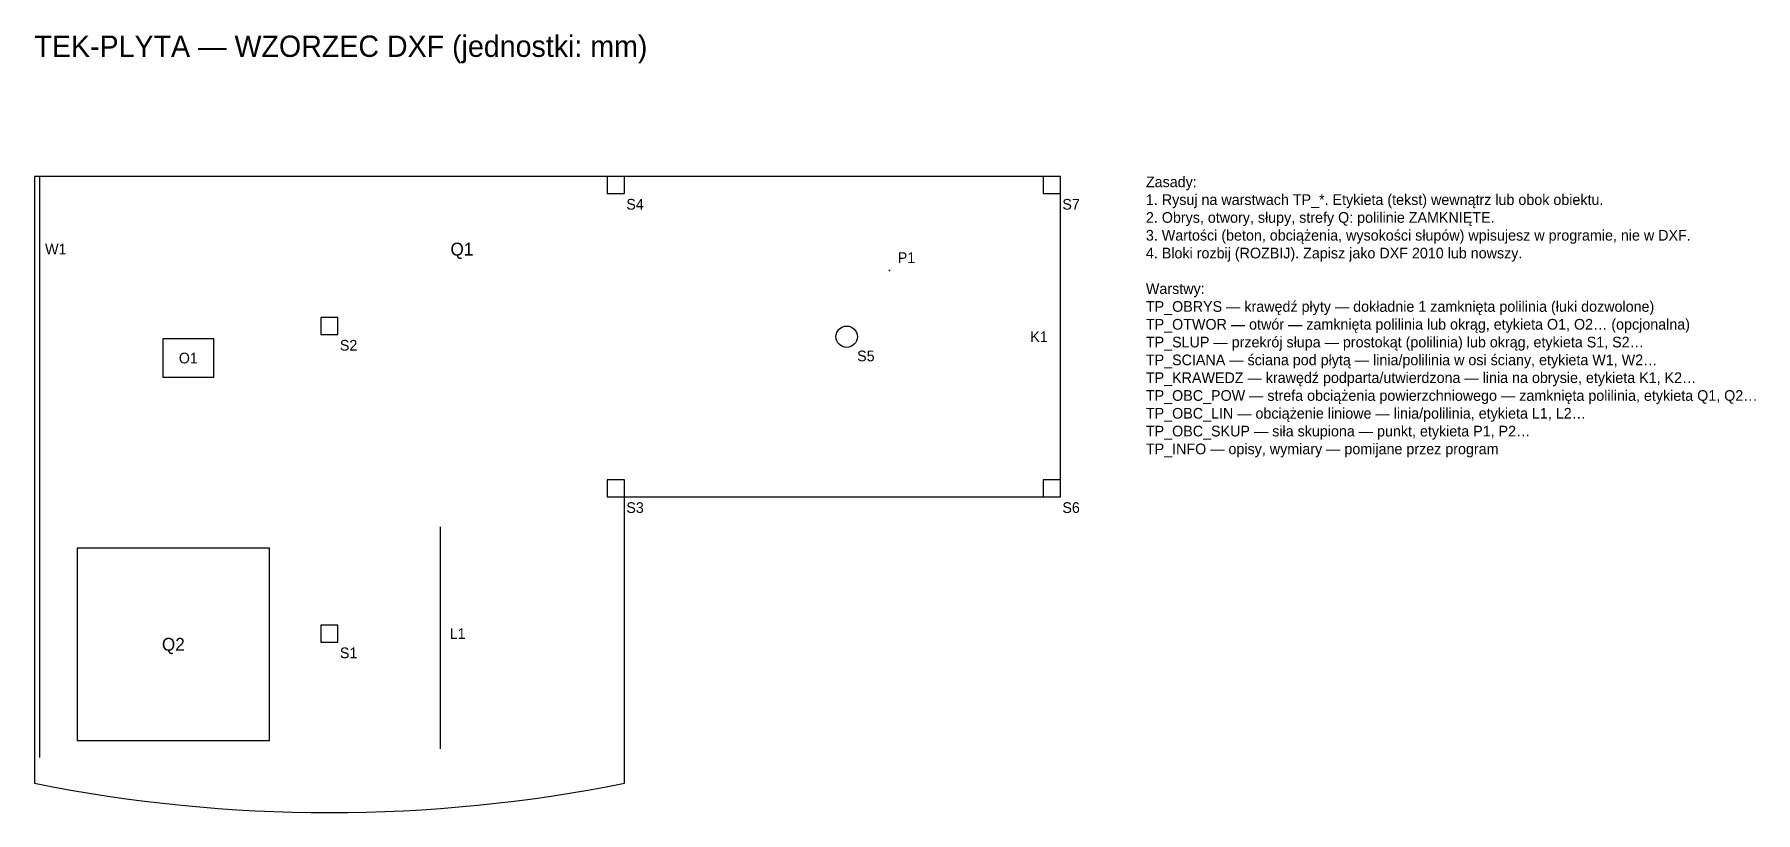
# Model space of a CAD drawing. Header units: millimetres. Extents: x 0 to 40262, y -690 to 17527.
import ezdxf
from ezdxf.enums import TextEntityAlignment as Align

# ---------------------------------------------------------------- set-up
doc = ezdxf.new("R2010")
doc.units = ezdxf.units.MM
for name, color, linetype in [('TP_INFO', 8, 'Continuous'), ('TP_KRAWEDZ', 4, 'Continuous'), ('TP_OBC_LIN', 30, 'Continuous'), ('TP_OBC_POW', 5, 'Continuous'), ('TP_OBC_SKUP', 2, 'Continuous'), ('TP_OBRYS', 7, 'Continuous'), ('TP_OTWOR', 6, 'Continuous'), ('TP_SCIANA', 3, 'Continuous'), ('TP_SLUP', 1, 'Continuous')]:
    doc.layers.add(name, color=color, linetype=linetype)

msp = doc.modelspace()

# ---------------------------------------------------------------- linework, layer by layer
at = {"layer": 'TP_KRAWEDZ'}
msp.add_line((24000, 7100), (24000, 13800), dxfattribs=at)
at = {"layer": 'TP_OBC_LIN'}
msp.add_line((9500, 800), (9500, 6000), dxfattribs=at)
at = {"layer": 'TP_OBC_POW'}
msp.add_lwpolyline([(0, 0, 0.1), (13800, 0), (13800, 6700), (24000, 6700), (24000, 14200), (0, 14200)], format="xyb", close=True, dxfattribs=at)
msp.add_lwpolyline([(1000, 1000), (5500, 1000), (5500, 5500), (1000, 5500)], close=True, dxfattribs=at)
at = {"layer": 'TP_OBC_SKUP'}
msp.add_point((20000, 12000), dxfattribs=at)
at = {"layer": 'TP_OBRYS'}
msp.add_lwpolyline([(0, 0, 0.1), (13800, 0), (13800, 6700), (24000, 6700), (24000, 14200), (0, 14200)], format="xyb", close=True, dxfattribs=at)
at = {"layer": 'TP_OTWOR'}
msp.add_lwpolyline([(3000, 9500), (4200, 9500), (4200, 10400), (3000, 10400)], close=True, dxfattribs=at)
at = {"layer": 'TP_SCIANA'}
msp.add_line((125, 600), (125, 14200), dxfattribs=at)
at = {"layer": 'TP_SLUP'}
for points in [[(13400, 13800), (13800, 13800), (13800, 14200), (13400, 14200)], [(23600, 13800), (24000, 13800), (24000, 14200), (23600, 14200)], [(6700, 10500), (7100, 10500), (7100, 10900), (6700, 10900)], [(13400, 6700), (13800, 6700), (13800, 7100), (13400, 7100)], [(23600, 6700), (24000, 6700), (24000, 7100), (23600, 7100)], [(6700, 3300), (7100, 3300), (7100, 3700), (6700, 3700)]]:
    msp.add_lwpolyline(points, close=True, dxfattribs=at)
msp.add_circle((19000, 10450), 250, dxfattribs=at)

# ---------------------------------------------------------------- texts
at = {"layer": 'TP_INFO'}
msp.add_text('TEK-PLYTA — WZORZEC DXF (jednostki: mm)', height=500, dxfattribs=at).set_placement((0, 17000))
for s, height, p in [('S4', 250, (14050, 13550)), ('S7', 250, (24250, 13550)), ('W1', 250, (500, 12500)), ('Q1', 300, (10000, 12500)), ('P1', 250, (20400, 12300)), ('K1', 250, (23500, 10450)), ('O1', 250, (3600, 9950)), ('S2', 250, (7350, 10250)), ('S5', 250, (19450, 10000)), ('S3', 250, (14050, 6450)), ('S6', 250, (24250, 6450)), ('L1', 250, (9900, 3500)), ('Q2', 300, (3250, 3250)), ('S1', 250, (7350, 3050))]:
    msp.add_text(s, height=height, dxfattribs=at).set_placement(p, align=Align.MIDDLE_CENTER)
at = {"layer": 'TP_INFO', "insert": (26000, 14200), "char_height": 250, "attachment_point": 1}
msp.add_mtext('Zasady:\\P1. Rysuj na warstwach TP_*. Etykieta (tekst) wewnątrz lub obok obiektu.\\P2. Obrys, otwory, słupy, strefy Q: polilinie ZAMKNIĘTE.\\P3. Wartości (beton, obciążenia, wysokości słupów) wpisujesz w programie, nie w DXF.\\P4. Bloki rozbij (ROZBIJ). Zapisz jako DXF 2010 lub nowszy.\\P\\PWarstwy:\\PTP_OBRYS — krawędź płyty — dokładnie 1 zamknięta polilinia (łuki dozwolone)\\PTP_OTWOR — otwór — zamknięta polilinia lub okrąg, etykieta O1, O2… (opcjonalna)\\PTP_SLUP — przekrój słupa — prostokąt (polilinia) lub okrąg, etykieta S1, S2…\\PTP_SCIANA — ściana pod płytą — linia/polilinia w osi ściany, etykieta W1, W2…\\PTP_KRAWEDZ — krawędź podparta/utwierdzona — linia na obrysie, etykieta K1, K2…\\PTP_OBC_POW — strefa obciążenia powierzchniowego — zamknięta polilinia, etykieta Q1, Q2…\\PTP_OBC_LIN — obciążenie liniowe — linia/polilinia, etykieta L1, L2…\\PTP_OBC_SKUP — siła skupiona — punkt, etykieta P1, P2…\\PTP_INFO — opisy, wymiary — pomijane przez program', dxfattribs=at)

doc.saveas('drawing.dxf')
